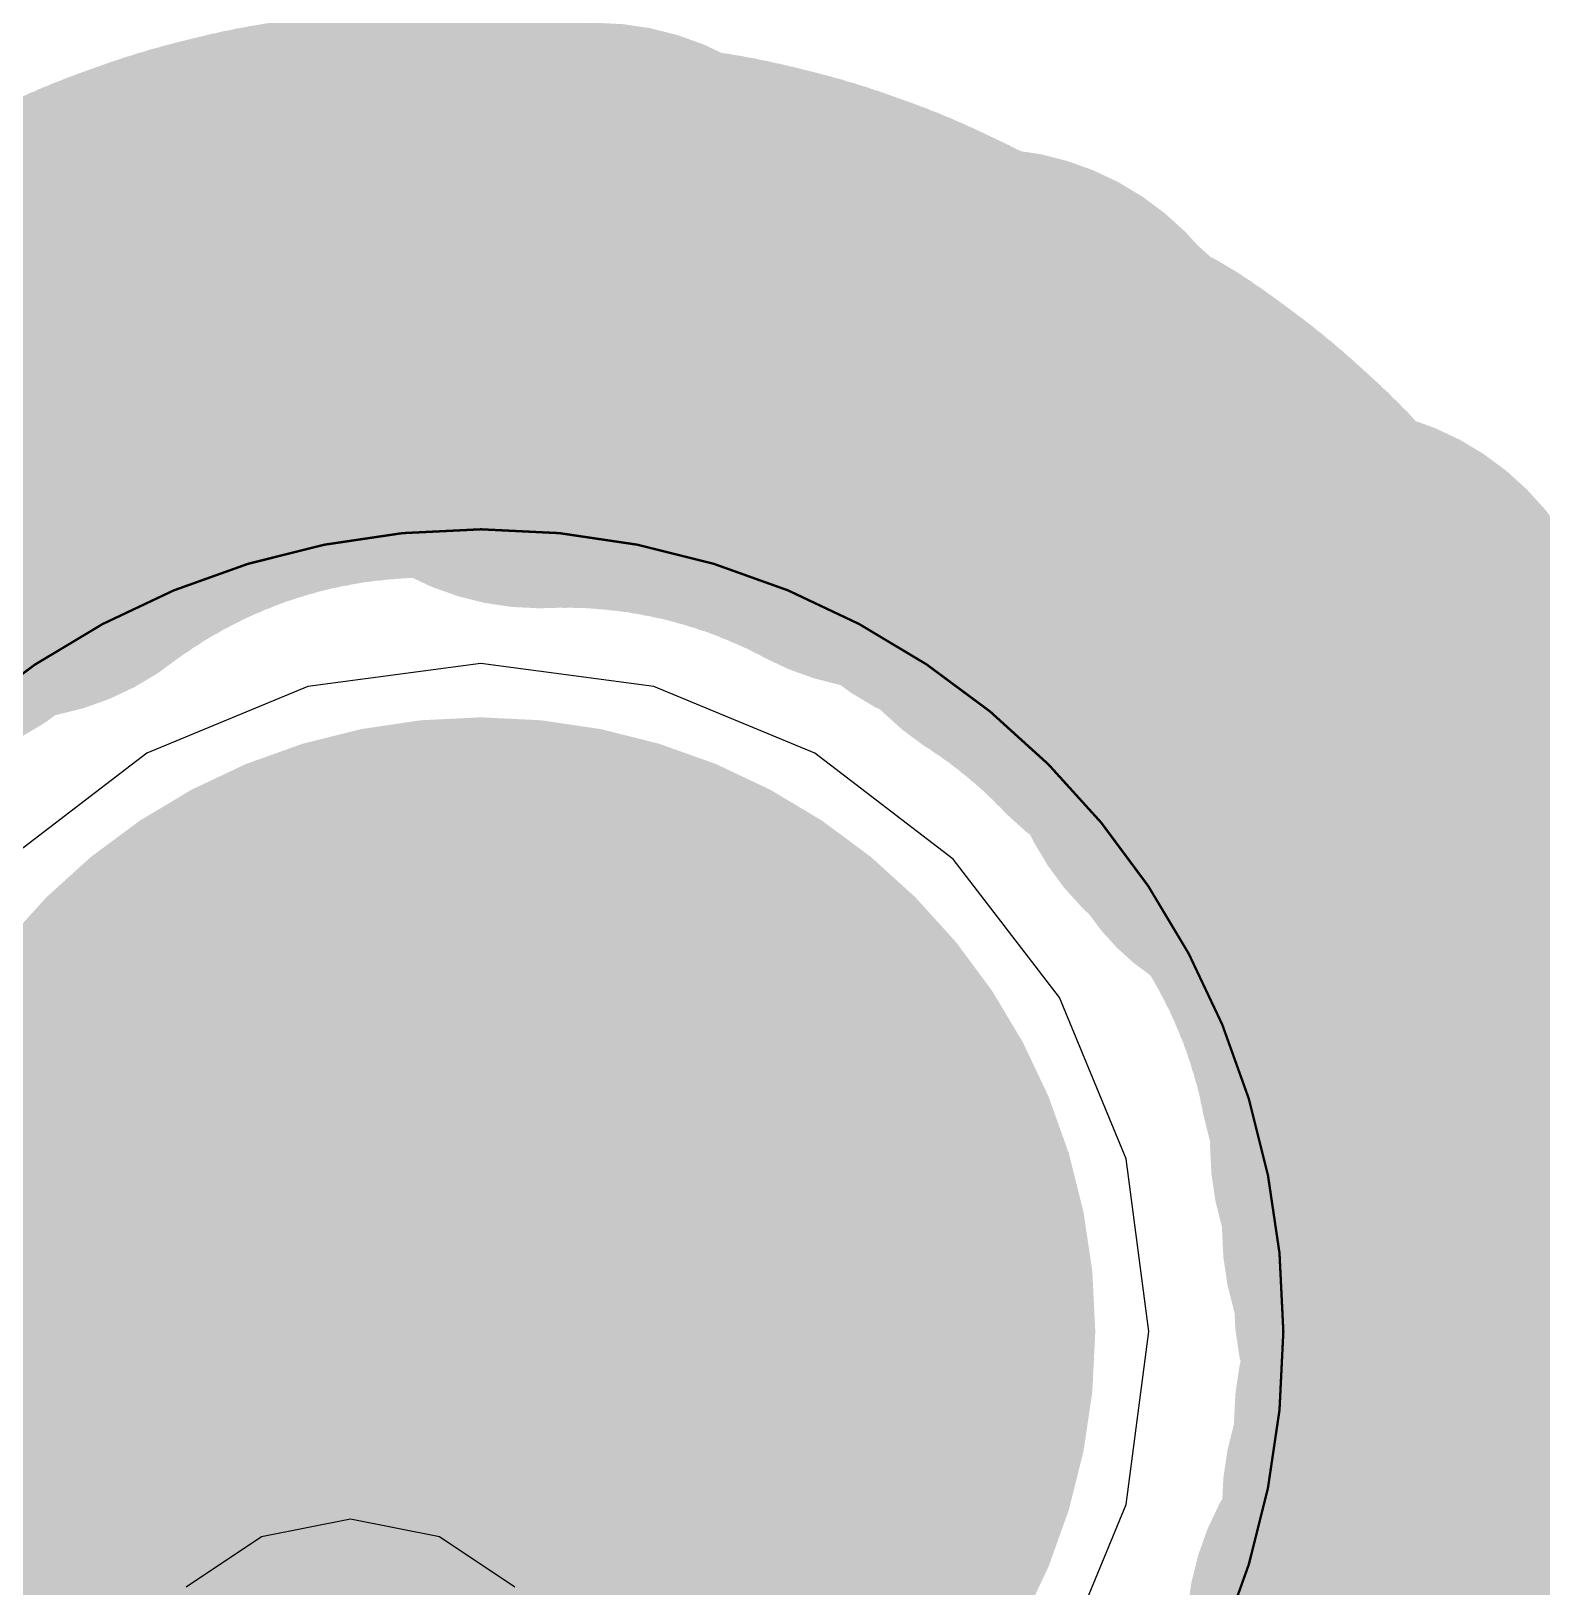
# Model space of a CAD drawing. Extents: x 93.4 to 105.8, y 174.9 to 200.
# Drawn here: x 98.498 to 101.699, y 191.387 to 194.683 of the extents above; entities that cross this region are included whole.
import ezdxf

# ---------------------------------------------------------------- set-up
doc = ezdxf.new("R2010")
doc.units = 0
doc.layers.get('0').update_dxf_attribs({"linetype": 'CONTINUOUS'})
for name, color, linetype in [('BOTTOMLAYER', 5, 'CONTINUOUS'), ('TOPLAYER', 1, 'CONTINUOUS'), ('TOPOVERLAY', 2, 'CONTINUOUS'), ('TOPPASTE', 8, 'CONTINUOUS'), ('TOPSOLDER', 216, 'CONTINUOUS')]:
    doc.layers.add(name, color=color, linetype=linetype)

# ---------------------------------------------------------------- blocks, each defined once
blk = doc.blocks.new('5MM_GUOZHAIPIAN_2')
at = {"layer": 'TOPLAYER'}
for points, const_width in [([(-0.675208, 2.17024, 1), (-0.175209, 2.17024, 1)], 0.499999), ([(-0.649478, 2.175015, 1), (-0.149479, 2.175015, 1)], 0.499999), ([(-0.623646, 2.179333, 1), (-0.123647, 2.179333, 1)], 0.499999), ([(-0.597764, 2.183193, 1), (-0.097765, 2.183193, 1)], 0.499999), ([(-0.571805, 2.186622, 1), (-0.071806, 2.186622, 1)], 0.499999), ([(-0.545795, 2.189594, 1), (-0.045796, 2.189594, 1)], 0.499999), ([(-0.519735, 2.192083, 1), (-0.019736, 2.192083, 1)], 0.499999), ([(-0.493649, 2.194141, 1), (0.00635, 2.194141, 1)], 0.499999), ([(-0.467512, 2.195741, 1), (0.032487, 2.195741, 1)], 0.499999), ([(-0.44135, 2.196884, 1), (0.058649, 2.196884, 1)], 0.499999), ([(-0.415188, 2.19757, 1), (0.084811, 2.19757, 1)], 0.499999), ([(-0.389001, 2.197798, 1), (0.110998, 2.197798, 1)], 0.499999), ([(-0.389001, 2.197798, 1), (0.110998, 2.197798, 1)], 0.499999), ([(-0.362814, 2.19757, 1), (0.137185, 2.19757, 1)], 0.499999), ([(-0.336652, 2.196884, 1), (0.163347, 2.196884, 1)], 0.499999), ([(-0.31049, 2.195741, 1), (0.189509, 2.195741, 1)], 0.499999), ([(-0.284353, 2.194141, 1), (0.215646, 2.194141, 1)], 0.499999), ([(-0.258267, 2.192083, 1), (0.241732, 2.192083, 1)], 0.499999), ([(-0.232207, 2.189569, 1), (0.267792, 2.189569, 1)], 0.499999), ([(-0.206197, 2.186622, 1), (0.293802, 2.186622, 1)], 0.499999), ([(-0.180238, 2.183193, 1), (0.319761, 2.183193, 1)], 0.499999), ([(-0.154356, 2.179333, 1), (0.345643, 2.179333, 1)], 0.499999), ([(-0.128524, 2.175015, 1), (0.371475, 2.175015, 1)], 0.499999), ([(-0.033401, 2.171002, 1), (0.466598, 2.171002, 1)], 0.499999), ([(-0.802462, 2.139683, 1), (-0.302463, 2.139683, 1)], 0.499999), ([(-0.77724, 2.146694, 1), (-0.277241, 2.146694, 1)], 0.499999), ([(-0.751891, 2.153247, 1), (-0.251892, 2.153247, 1)], 0.499999), ([(-0.72644, 2.159343, 1), (-0.226441, 2.159343, 1)], 0.499999), ([(-0.700862, 2.165032, 1), (-0.200863, 2.165032, 1)], 0.499999), ([(-0.90203, 2.107324, 1), (-0.402031, 2.107324, 1)], 0.499999), ([(-0.877367, 2.116087, 1), (-0.377368, 2.116087, 1)], 0.499999), ([(-0.852526, 2.124392, 1), (-0.352527, 2.124392, 1)], 0.499999), ([(-0.827557, 2.132267, 1), (-0.327558, 2.132267, 1)], 0.499999), ([(-0.14925, 2.133384, 1), (0.350749, 2.133384, 1)], 0.499999), ([(-0.123088, 2.13407, 1), (0.376911, 2.13407, 1)], 0.499999), ([(-0.096901, 2.134298, 1), (0.403098, 2.134298, 1)], 0.499999), ([(-0.096901, 2.134298, 1), (0.403098, 2.134298, 1)], 0.499999), ([(-0.070714, 2.13407, 1), (0.429285, 2.13407, 1)], 0.499999), ([(-0.044552, 2.133384, 1), (0.455447, 2.133384, 1)], 0.499999), ([(-0.01839, 2.132241, 1), (0.481609, 2.132241, 1)], 0.499999), ([(0.007747, 2.130641, 1), (0.507746, 2.130641, 1)], 0.499999), ([(0.033833, 2.128583, 1), (0.533832, 2.128583, 1)], 0.499999), ([(0.059893, 2.126069, 1), (0.559892, 2.126069, 1)], 0.499999), ([(0.085903, 2.123123, 1), (0.585902, 2.123123, 1)], 0.499999), ([(0.111862, 2.119693, 1), (0.611861, 2.119693, 1)], 0.499999), ([(0.137744, 2.115833, 1), (0.637743, 2.115833, 1)], 0.499999), ([(0.163576, 2.111515, 1), (0.663575, 2.111515, 1)], 0.499999), ([(0.189306, 2.106739, 1), (0.689305, 2.106739, 1)], 0.499999), ([(-0.975106, 2.078545, 1), (-0.475107, 2.078545, 1)], 0.499999), ([(-0.9509, 2.088578, 1), (-0.450901, 2.088578, 1)], 0.499999), ([(-0.926541, 2.09818, 1), (-0.426542, 2.09818, 1)], 0.499999), ([(0.21496, 2.101507, 1), (0.714959, 2.101507, 1)], 0.499999), ([(0.240538, 2.095843, 1), (0.740537, 2.095843, 1)], 0.499999), ([(0.265989, 2.089747, 1), (0.765988, 2.089747, 1)], 0.499999), ([(0.291338, 2.083194, 1), (0.791337, 2.083194, 1)], 0.499999), ([(0.31656, 2.076183, 1), (0.816559, 2.076183, 1)], 0.499999), ([(-1.046556, 2.045983, 1), (-0.546557, 2.045983, 1)], 0.499999), ([(-1.022934, 2.05726, 1), (-0.522935, 2.05726, 1)], 0.499999), ([(-0.999109, 2.068106, 1), (-0.49911, 2.068106, 1)], 0.499999), ([(0.341655, 2.068766, 1), (0.841654, 2.068766, 1)], 0.499999), ([(0.366624, 2.060893, 1), (0.866623, 2.060893, 1)], 0.499999), ([(0.391439, 2.052587, 1), (0.891438, 2.052587, 1)], 0.499999), ([(0.416128, 2.043824, 1), (0.916127, 2.043824, 1)], 0.499999), ([(-1.116203, 2.009737, 1), (-0.616204, 2.009737, 1)], 0.499999), ([(-1.093216, 2.022208, 1), (-0.593217, 2.022208, 1)], 0.499999), ([(-1.07, 2.034299, 1), (-0.570001, 2.034299, 1)], 0.499999), ([(0.440639, 2.03468, 1), (0.940638, 2.03468, 1)], 0.499999), ([(0.464998, 2.025078, 1), (0.964997, 2.025078, 1)], 0.499999), ([(0.489204, 2.015045, 1), (0.989203, 2.015045, 1)], 0.499999), ([(-1.161567, 1.983549, 1), (-0.661568, 1.983549, 1)], 0.499999), ([(-1.139012, 1.996834, 1), (-0.639013, 1.996834, 1)], 0.499999), ([(0.513207, 2.004606, 1), (1.013206, 2.004606, 1)], 0.499999), ([(0.537032, 1.99376, 1), (1.037031, 1.99376, 1)], 0.499999), ([(0.560654, 1.982483, 1), (1.060653, 1.982483, 1)], 0.499999), ([(-1.227785, 1.94136, 1), (-0.727786, 1.94136, 1)], 0.499999), ([(-1.205967, 1.955813, 1), (-0.705968, 1.955813, 1)], 0.499999), ([(-1.183869, 1.969884, 1), (-0.68387, 1.969884, 1)], 0.499999), ([(0.584073, 1.970799, 1), (1.084072, 1.970799, 1)], 0.499999), ([(0.607314, 1.958708, 1), (1.107313, 1.958708, 1)], 0.499999), ([(-1.318006, 1.913445, 1), (-0.818007, 1.913445, 1)], 0.499999), ([(-1.293825, 1.923478, 1), (-0.793826, 1.923478, 1)], 0.499999), ([(-1.270686, 1.911337, 1), (-0.770687, 1.911337, 1)], 0.499999), ([(-1.269441, 1.93308, 1), (-0.769442, 1.93308, 1)], 0.499999), ([(-1.249375, 1.926526, 1), (-0.749376, 1.926526, 1)], 0.499999), ([(-1.365834, 1.89216, 1), (-0.865835, 1.89216, 1)], 0.499999), ([(-1.342009, 1.903006, 1), (-0.84201, 1.903006, 1)], 0.499999), ([(-1.291717, 1.895742, 1), (-0.791718, 1.895742, 1)], 0.499999), ([(0.792099, 1.904301, 1), (1.292098, 1.904301, 1)], 0.499999), ([(0.842899, 1.853501, 1), (1.342898, 1.853501, 1)], 0.499999), ([(-1.532001, 1.790001, 1), (-1.032002, 1.790001, 1)], 0.499999), ([(0.999465, 1.739913, 1), (1.499464, 1.739913, 1)], 0.499999), ([(1.021283, 1.72546, 1), (1.521282, 1.72546, 1)], 0.499999), ([(1.042873, 1.710626, 1), (1.542872, 1.710626, 1)], 0.499999), ([(1.064184, 1.695412, 1), (1.564183, 1.695412, 1)], 0.499999), ([(1.085215, 1.679842, 1), (1.585214, 1.679842, 1)], 0.499999), ([(1.105992, 1.663916, 1), (1.605991, 1.663916, 1)], 0.499999), ([(1.12649, 1.647609, 1), (1.626489, 1.647609, 1)], 0.499999), ([(0.969099, 1.726501, 1), (1.369098, 1.726501, 1)], 0.399999), ([(1.146683, 1.630972, 1), (1.646682, 1.630972, 1)], 0.499999), ([(1.166597, 1.613954, 1), (1.666596, 1.613954, 1)], 0.499999), ([(1.186205, 1.596606, 1), (1.686204, 1.596606, 1)], 0.499999), ([(1.205509, 1.578927, 1), (1.705508, 1.578927, 1)], 0.499999), ([(1.224483, 1.560919, 1), (1.724482, 1.560919, 1)], 0.499999), ([(1.243152, 1.542555, 1), (1.743151, 1.542555, 1)], 0.499999), ([(1.261516, 1.523886, 1), (1.761515, 1.523886, 1)], 0.499999), ([(1.515999, 1.358201, 1), (2.015998, 1.358201, 1)], 0.499999), ([(1.427099, 1.320101, 1), (1.927098, 1.320101, 1)], 0.499999), ([(1.538732, 1.235367, 1), (2.038731, 1.235367, 1)], 0.499999), ([(1.555013, 1.214895, 1), (2.055012, 1.214895, 1)], 0.499999), ([(1.570965, 1.194117, 1), (2.070964, 1.194117, 1)], 0.499999), ([(1.586535, 1.173086, 1), (2.086534, 1.173086, 1)], 0.499999), ([(1.601724, 1.15175, 1), (2.101723, 1.15175, 1)], 0.499999), ([(1.616558, 1.130186, 1), (2.116557, 1.130186, 1)], 0.499999), ([(1.63101, 1.108342, 1), (2.131009, 1.108342, 1)], 0.499999), ([(1.645082, 1.086269, 1), (2.145081, 1.086269, 1)], 0.499999), ([(1.477099, 1.167701, 1), (1.877098, 1.167701, 1)], 0.399999), ([(1.658747, 1.063968, 1), (2.158746, 1.063968, 1)], 0.499999), ([(1.672031, 1.041413, 1), (2.17203, 1.041413, 1)], 0.499999), ([(1.684934, 1.018603, 1), (2.184933, 1.018603, 1)], 0.499999), ([(1.697406, 0.995616, 1), (2.197405, 0.995616, 1)], 0.499999), ([(1.709496, 0.972375, 1), (2.209495, 0.972375, 1)], 0.499999), ([(1.72118, 0.948957, 1), (2.221179, 0.948957, 1)], 0.499999), ([(1.732458, 0.925335, 1), (2.232457, 0.925335, 1)], 0.499999), ([(1.743304, 0.901509, 1), (2.243303, 0.901509, 1)], 0.499999), ([(1.753743, 0.877506, 1), (2.253742, 0.877506, 1)], 0.499999), ([(1.763776, 0.8533, 1), (2.263775, 0.8533, 1)], 0.499999), ([(1.773377, 0.828942, 1), (2.273376, 0.828942, 1)], 0.499999), ([(1.782547, 0.804431, 1), (2.282546, 0.804431, 1)], 0.499999), ([(1.791284, 0.779767, 1), (2.291283, 0.779767, 1)], 0.499999), ([(1.79959, 0.754926, 1), (2.299589, 0.754926, 1)], 0.499999), ([(1.807464, 0.729958, 1), (2.307463, 0.729958, 1)], 0.499999), ([(-0.6247, -0.000699, 1), (0.575297, -0.000699, 1)], 1.199998), ([(1.814881, 0.704863, 1), (2.31488, 0.704863, 1)], 0.499999), ([(1.821891, 0.67964, 1), (2.32189, 0.67964, 1)], 0.499999), ([(1.828444, 0.654291, 1), (2.328443, 0.654291, 1)], 0.499999), ([(1.834566, 0.62884, 1), (2.334565, 0.62884, 1)], 0.499999), ([(1.84023, 0.603263, 1), (2.340229, 0.603263, 1)], 0.499999), ([(1.845437, 0.577609, 1), (2.345436, 0.577609, 1)], 0.499999), ([(1.871599, 0.393002, 1), (2.371598, 0.393002, 1)], 0.499999), ([(1.896999, 0.215201, 1), (2.396998, 0.215201, 1)], 0.499999), ([(1.946999, 0.215201, 1), (2.346998, 0.215201, 1)], 0.399999), ([(1.922399, 0.062801, 1), (2.422398, 0.062801, 1)], 0.499999), ([(1.922399, -0.191198, 1), (2.422398, -0.191198, 1)], 0.499999), ([(1.896999, -0.368999, 1), (2.396998, -0.368999, 1)], 0.499999), ([(2.023199, -0.470598, 1), (2.423198, -0.470598, 1)], 0.399999), ([(1.820799, -0.648398, 1), (2.320798, -0.648398, 1)], 0.499999), ([(1.781658, -0.864883, 1), (2.281657, -0.864883, 1)], 0.499999), ([(1.719199, -0.902398, 1), (2.219198, -0.902398, 1)], 0.499999)]:
    blk.add_lwpolyline(points, format="xyb", close=True, dxfattribs=dict(at, const_width=const_width))
at = {"layer": 'TOPOVERLAY'}
for points, const_width in [([(2.675293, -0.000699, 1), (-2.724696, -0.000699, 1)], 0.049987), ([(1.675295, -0.000699, 1), (-1.724698, -0.000699, 1)], 0.005004), ([(1.674045, -0.000699, 1), (1.676545, -0.000699, 1)], 0.002502)]:
    blk.add_lwpolyline(points, format="xyb", close=True, dxfattribs=dict(at, const_width=const_width))
at = {"layer": 'TOPPASTE'}
for points, const_width in [([(-0.675208, 2.17024, 1), (-0.175209, 2.17024, 1)], 0.499999), ([(-0.649478, 2.175015, 1), (-0.149479, 2.175015, 1)], 0.499999), ([(-0.623646, 2.179333, 1), (-0.123647, 2.179333, 1)], 0.499999), ([(-0.597764, 2.183193, 1), (-0.097765, 2.183193, 1)], 0.499999), ([(-0.571805, 2.186622, 1), (-0.071806, 2.186622, 1)], 0.499999), ([(-0.545795, 2.189594, 1), (-0.045796, 2.189594, 1)], 0.499999), ([(-0.519735, 2.192083, 1), (-0.019736, 2.192083, 1)], 0.499999), ([(-0.493649, 2.194141, 1), (0.00635, 2.194141, 1)], 0.499999), ([(-0.467512, 2.195741, 1), (0.032487, 2.195741, 1)], 0.499999), ([(-0.44135, 2.196884, 1), (0.058649, 2.196884, 1)], 0.499999), ([(-0.415188, 2.19757, 1), (0.084811, 2.19757, 1)], 0.499999), ([(-0.389001, 2.197798, 1), (0.110998, 2.197798, 1)], 0.499999), ([(-0.389001, 2.197798, 1), (0.110998, 2.197798, 1)], 0.499999), ([(-0.362814, 2.19757, 1), (0.137185, 2.19757, 1)], 0.499999), ([(-0.336652, 2.196884, 1), (0.163347, 2.196884, 1)], 0.499999), ([(-0.31049, 2.195741, 1), (0.189509, 2.195741, 1)], 0.499999), ([(-0.284353, 2.194141, 1), (0.215646, 2.194141, 1)], 0.499999), ([(-0.258267, 2.192083, 1), (0.241732, 2.192083, 1)], 0.499999), ([(-0.232207, 2.189569, 1), (0.267792, 2.189569, 1)], 0.499999), ([(-0.206197, 2.186622, 1), (0.293802, 2.186622, 1)], 0.499999), ([(-0.180238, 2.183193, 1), (0.319761, 2.183193, 1)], 0.499999), ([(-0.154356, 2.179333, 1), (0.345643, 2.179333, 1)], 0.499999), ([(-0.128524, 2.175015, 1), (0.371475, 2.175015, 1)], 0.499999), ([(-0.033401, 2.171002, 1), (0.466598, 2.171002, 1)], 0.499999), ([(-0.802462, 2.139683, 1), (-0.302463, 2.139683, 1)], 0.499999), ([(-0.77724, 2.146694, 1), (-0.277241, 2.146694, 1)], 0.499999), ([(-0.751891, 2.153247, 1), (-0.251892, 2.153247, 1)], 0.499999), ([(-0.72644, 2.159343, 1), (-0.226441, 2.159343, 1)], 0.499999), ([(-0.700862, 2.165032, 1), (-0.200863, 2.165032, 1)], 0.499999), ([(-0.90203, 2.107324, 1), (-0.402031, 2.107324, 1)], 0.499999), ([(-0.877367, 2.116087, 1), (-0.377368, 2.116087, 1)], 0.499999), ([(-0.852526, 2.124392, 1), (-0.352527, 2.124392, 1)], 0.499999), ([(-0.827557, 2.132267, 1), (-0.327558, 2.132267, 1)], 0.499999), ([(-0.14925, 2.133384, 1), (0.350749, 2.133384, 1)], 0.499999), ([(-0.123088, 2.13407, 1), (0.376911, 2.13407, 1)], 0.499999), ([(-0.096901, 2.134298, 1), (0.403098, 2.134298, 1)], 0.499999), ([(-0.096901, 2.134298, 1), (0.403098, 2.134298, 1)], 0.499999), ([(-0.070714, 2.13407, 1), (0.429285, 2.13407, 1)], 0.499999), ([(-0.044552, 2.133384, 1), (0.455447, 2.133384, 1)], 0.499999), ([(-0.01839, 2.132241, 1), (0.481609, 2.132241, 1)], 0.499999), ([(0.007747, 2.130641, 1), (0.507746, 2.130641, 1)], 0.499999), ([(0.033833, 2.128583, 1), (0.533832, 2.128583, 1)], 0.499999), ([(0.059893, 2.126069, 1), (0.559892, 2.126069, 1)], 0.499999), ([(0.085903, 2.123123, 1), (0.585902, 2.123123, 1)], 0.499999), ([(0.111862, 2.119693, 1), (0.611861, 2.119693, 1)], 0.499999), ([(0.137744, 2.115833, 1), (0.637743, 2.115833, 1)], 0.499999), ([(0.163576, 2.111515, 1), (0.663575, 2.111515, 1)], 0.499999), ([(0.189306, 2.106739, 1), (0.689305, 2.106739, 1)], 0.499999), ([(-0.975106, 2.078545, 1), (-0.475107, 2.078545, 1)], 0.499999), ([(-0.9509, 2.088578, 1), (-0.450901, 2.088578, 1)], 0.499999), ([(-0.926541, 2.09818, 1), (-0.426542, 2.09818, 1)], 0.499999), ([(0.21496, 2.101507, 1), (0.714959, 2.101507, 1)], 0.499999), ([(0.240538, 2.095843, 1), (0.740537, 2.095843, 1)], 0.499999), ([(0.265989, 2.089747, 1), (0.765988, 2.089747, 1)], 0.499999), ([(0.291338, 2.083194, 1), (0.791337, 2.083194, 1)], 0.499999), ([(0.31656, 2.076183, 1), (0.816559, 2.076183, 1)], 0.499999), ([(-1.046556, 2.045983, 1), (-0.546557, 2.045983, 1)], 0.499999), ([(-1.022934, 2.05726, 1), (-0.522935, 2.05726, 1)], 0.499999), ([(-0.999109, 2.068106, 1), (-0.49911, 2.068106, 1)], 0.499999), ([(0.341655, 2.068766, 1), (0.841654, 2.068766, 1)], 0.499999), ([(0.366624, 2.060893, 1), (0.866623, 2.060893, 1)], 0.499999), ([(0.391439, 2.052587, 1), (0.891438, 2.052587, 1)], 0.499999), ([(0.416128, 2.043824, 1), (0.916127, 2.043824, 1)], 0.499999), ([(-1.116203, 2.009737, 1), (-0.616204, 2.009737, 1)], 0.499999), ([(-1.093216, 2.022208, 1), (-0.593217, 2.022208, 1)], 0.499999), ([(-1.07, 2.034299, 1), (-0.570001, 2.034299, 1)], 0.499999), ([(0.440639, 2.03468, 1), (0.940638, 2.03468, 1)], 0.499999), ([(0.464998, 2.025078, 1), (0.964997, 2.025078, 1)], 0.499999), ([(0.489204, 2.015045, 1), (0.989203, 2.015045, 1)], 0.499999), ([(-1.161567, 1.983549, 1), (-0.661568, 1.983549, 1)], 0.499999), ([(-1.139012, 1.996834, 1), (-0.639013, 1.996834, 1)], 0.499999), ([(0.513207, 2.004606, 1), (1.013206, 2.004606, 1)], 0.499999), ([(0.537032, 1.99376, 1), (1.037031, 1.99376, 1)], 0.499999), ([(0.560654, 1.982483, 1), (1.060653, 1.982483, 1)], 0.499999), ([(-1.227785, 1.94136, 1), (-0.727786, 1.94136, 1)], 0.499999), ([(-1.205967, 1.955813, 1), (-0.705968, 1.955813, 1)], 0.499999), ([(-1.183869, 1.969884, 1), (-0.68387, 1.969884, 1)], 0.499999), ([(0.584073, 1.970799, 1), (1.084072, 1.970799, 1)], 0.499999), ([(0.607314, 1.958708, 1), (1.107313, 1.958708, 1)], 0.499999), ([(-1.318006, 1.913445, 1), (-0.818007, 1.913445, 1)], 0.499999), ([(-1.293825, 1.923478, 1), (-0.793826, 1.923478, 1)], 0.499999), ([(-1.270686, 1.911337, 1), (-0.770687, 1.911337, 1)], 0.499999), ([(-1.269441, 1.93308, 1), (-0.769442, 1.93308, 1)], 0.499999), ([(-1.249375, 1.926526, 1), (-0.749376, 1.926526, 1)], 0.499999), ([(-1.365834, 1.89216, 1), (-0.865835, 1.89216, 1)], 0.499999), ([(-1.342009, 1.903006, 1), (-0.84201, 1.903006, 1)], 0.499999), ([(-1.291717, 1.895742, 1), (-0.791718, 1.895742, 1)], 0.499999), ([(0.792099, 1.904301, 1), (1.292098, 1.904301, 1)], 0.499999), ([(0.842899, 1.853501, 1), (1.342898, 1.853501, 1)], 0.499999), ([(-1.532001, 1.790001, 1), (-1.032002, 1.790001, 1)], 0.499999), ([(0.999465, 1.739913, 1), (1.499464, 1.739913, 1)], 0.499999), ([(1.021283, 1.72546, 1), (1.521282, 1.72546, 1)], 0.499999), ([(1.042873, 1.710626, 1), (1.542872, 1.710626, 1)], 0.499999), ([(1.064184, 1.695412, 1), (1.564183, 1.695412, 1)], 0.499999), ([(1.085215, 1.679842, 1), (1.585214, 1.679842, 1)], 0.499999), ([(1.105992, 1.663916, 1), (1.605991, 1.663916, 1)], 0.499999), ([(1.12649, 1.647609, 1), (1.626489, 1.647609, 1)], 0.499999), ([(0.969099, 1.726501, 1), (1.369098, 1.726501, 1)], 0.399999), ([(1.146683, 1.630972, 1), (1.646682, 1.630972, 1)], 0.499999), ([(1.166597, 1.613954, 1), (1.666596, 1.613954, 1)], 0.499999), ([(1.186205, 1.596606, 1), (1.686204, 1.596606, 1)], 0.499999), ([(1.205509, 1.578927, 1), (1.705508, 1.578927, 1)], 0.499999), ([(1.224483, 1.560919, 1), (1.724482, 1.560919, 1)], 0.499999), ([(1.243152, 1.542555, 1), (1.743151, 1.542555, 1)], 0.499999), ([(1.261516, 1.523886, 1), (1.761515, 1.523886, 1)], 0.499999), ([(1.515999, 1.358201, 1), (2.015998, 1.358201, 1)], 0.499999), ([(1.427099, 1.320101, 1), (1.927098, 1.320101, 1)], 0.499999), ([(1.538732, 1.235367, 1), (2.038731, 1.235367, 1)], 0.499999), ([(1.555013, 1.214895, 1), (2.055012, 1.214895, 1)], 0.499999), ([(1.570965, 1.194117, 1), (2.070964, 1.194117, 1)], 0.499999), ([(1.586535, 1.173086, 1), (2.086534, 1.173086, 1)], 0.499999), ([(1.601724, 1.15175, 1), (2.101723, 1.15175, 1)], 0.499999), ([(1.616558, 1.130186, 1), (2.116557, 1.130186, 1)], 0.499999), ([(1.63101, 1.108342, 1), (2.131009, 1.108342, 1)], 0.499999), ([(1.645082, 1.086269, 1), (2.145081, 1.086269, 1)], 0.499999), ([(1.477099, 1.167701, 1), (1.877098, 1.167701, 1)], 0.399999), ([(1.658747, 1.063968, 1), (2.158746, 1.063968, 1)], 0.499999), ([(1.672031, 1.041413, 1), (2.17203, 1.041413, 1)], 0.499999), ([(1.684934, 1.018603, 1), (2.184933, 1.018603, 1)], 0.499999), ([(1.697406, 0.995616, 1), (2.197405, 0.995616, 1)], 0.499999), ([(1.709496, 0.972375, 1), (2.209495, 0.972375, 1)], 0.499999), ([(1.72118, 0.948957, 1), (2.221179, 0.948957, 1)], 0.499999), ([(1.732458, 0.925335, 1), (2.232457, 0.925335, 1)], 0.499999), ([(1.743304, 0.901509, 1), (2.243303, 0.901509, 1)], 0.499999), ([(1.753743, 0.877506, 1), (2.253742, 0.877506, 1)], 0.499999), ([(1.763776, 0.8533, 1), (2.263775, 0.8533, 1)], 0.499999), ([(1.773377, 0.828942, 1), (2.273376, 0.828942, 1)], 0.499999), ([(1.782547, 0.804431, 1), (2.282546, 0.804431, 1)], 0.499999), ([(1.791284, 0.779767, 1), (2.291283, 0.779767, 1)], 0.499999), ([(1.79959, 0.754926, 1), (2.299589, 0.754926, 1)], 0.499999), ([(1.807464, 0.729958, 1), (2.307463, 0.729958, 1)], 0.499999), ([(-0.6247, -0.000699, 1), (0.575297, -0.000699, 1)], 1.199998), ([(1.814881, 0.704863, 1), (2.31488, 0.704863, 1)], 0.499999), ([(1.821891, 0.67964, 1), (2.32189, 0.67964, 1)], 0.499999), ([(1.828444, 0.654291, 1), (2.328443, 0.654291, 1)], 0.499999), ([(1.834566, 0.62884, 1), (2.334565, 0.62884, 1)], 0.499999), ([(1.84023, 0.603263, 1), (2.340229, 0.603263, 1)], 0.499999), ([(1.845437, 0.577609, 1), (2.345436, 0.577609, 1)], 0.499999), ([(1.871599, 0.393002, 1), (2.371598, 0.393002, 1)], 0.499999), ([(1.896999, 0.215201, 1), (2.396998, 0.215201, 1)], 0.499999), ([(1.946999, 0.215201, 1), (2.346998, 0.215201, 1)], 0.399999), ([(1.922399, 0.062801, 1), (2.422398, 0.062801, 1)], 0.499999), ([(1.922399, -0.191198, 1), (2.422398, -0.191198, 1)], 0.499999), ([(1.896999, -0.368999, 1), (2.396998, -0.368999, 1)], 0.499999), ([(2.023199, -0.470598, 1), (2.423198, -0.470598, 1)], 0.399999), ([(1.820799, -0.648398, 1), (2.320798, -0.648398, 1)], 0.499999), ([(1.781658, -0.864883, 1), (2.281657, -0.864883, 1)], 0.499999), ([(1.719199, -0.902398, 1), (2.219198, -0.902398, 1)], 0.499999)]:
    blk.add_lwpolyline(points, format="xyb", close=True, dxfattribs=dict(at, const_width=const_width))
at = {"layer": 'TOPSOLDER'}
for points, const_width in [([(-0.726008, 2.17024, 1), (-0.124409, 2.17024, 1)], 0.601599), ([(-0.700278, 2.175015, 1), (-0.098679, 2.175015, 1)], 0.601599), ([(-0.674446, 2.179333, 1), (-0.072847, 2.179333, 1)], 0.601599), ([(-0.648564, 2.183193, 1), (-0.046965, 2.183193, 1)], 0.601599), ([(-0.622605, 2.186622, 1), (-0.021006, 2.186622, 1)], 0.601599), ([(-0.596595, 2.189594, 1), (0.005004, 2.189594, 1)], 0.601599), ([(-0.570535, 2.192083, 1), (0.031064, 2.192083, 1)], 0.601599), ([(-0.544449, 2.194141, 1), (0.05715, 2.194141, 1)], 0.601599), ([(-0.518312, 2.195741, 1), (0.083287, 2.195741, 1)], 0.601599), ([(-0.49215, 2.196884, 1), (0.109449, 2.196884, 1)], 0.601599), ([(-0.465988, 2.19757, 1), (0.135611, 2.19757, 1)], 0.601599), ([(-0.439801, 2.197798, 1), (0.161798, 2.197798, 1)], 0.601599), ([(-0.439801, 2.197798, 1), (0.161798, 2.197798, 1)], 0.601599), ([(-0.413614, 2.19757, 1), (0.187985, 2.19757, 1)], 0.601599), ([(-0.387452, 2.196884, 1), (0.214147, 2.196884, 1)], 0.601599), ([(-0.36129, 2.195741, 1), (0.240309, 2.195741, 1)], 0.601599), ([(-0.335153, 2.194141, 1), (0.266446, 2.194141, 1)], 0.601599), ([(-0.309067, 2.192083, 1), (0.292532, 2.192083, 1)], 0.601599), ([(-0.283007, 2.189569, 1), (0.318592, 2.189569, 1)], 0.601599), ([(-0.256997, 2.186622, 1), (0.344602, 2.186622, 1)], 0.601599), ([(-0.231038, 2.183193, 1), (0.370561, 2.183193, 1)], 0.601599), ([(-0.205156, 2.179333, 1), (0.396443, 2.179333, 1)], 0.601599), ([(-0.179324, 2.175015, 1), (0.422275, 2.175015, 1)], 0.601599), ([(-0.084201, 2.171002, 1), (0.517398, 2.171002, 1)], 0.601599), ([(-0.853262, 2.139683, 1), (-0.251663, 2.139683, 1)], 0.601599), ([(-0.82804, 2.146694, 1), (-0.226441, 2.146694, 1)], 0.601599), ([(-0.802691, 2.153247, 1), (-0.201092, 2.153247, 1)], 0.601599), ([(-0.77724, 2.159343, 1), (-0.175641, 2.159343, 1)], 0.601599), ([(-0.751662, 2.165032, 1), (-0.150063, 2.165032, 1)], 0.601599), ([(-0.95283, 2.107324, 1), (-0.351231, 2.107324, 1)], 0.601599), ([(-0.928167, 2.116087, 1), (-0.326568, 2.116087, 1)], 0.601599), ([(-0.903326, 2.124392, 1), (-0.301727, 2.124392, 1)], 0.601599), ([(-0.878357, 2.132267, 1), (-0.276758, 2.132267, 1)], 0.601599), ([(-0.20005, 2.133384, 1), (0.401549, 2.133384, 1)], 0.601599), ([(-0.173888, 2.13407, 1), (0.427711, 2.13407, 1)], 0.601599), ([(-0.147701, 2.134298, 1), (0.453898, 2.134298, 1)], 0.601599), ([(-0.147701, 2.134298, 1), (0.453898, 2.134298, 1)], 0.601599), ([(-0.121514, 2.13407, 1), (0.480085, 2.13407, 1)], 0.601599), ([(-0.095352, 2.133384, 1), (0.506247, 2.133384, 1)], 0.601599), ([(-0.06919, 2.132241, 1), (0.532409, 2.132241, 1)], 0.601599), ([(-0.043053, 2.130641, 1), (0.558546, 2.130641, 1)], 0.601599), ([(-0.016967, 2.128583, 1), (0.584632, 2.128583, 1)], 0.601599), ([(0.009093, 2.126069, 1), (0.610692, 2.126069, 1)], 0.601599), ([(0.035103, 2.123123, 1), (0.636702, 2.123123, 1)], 0.601599), ([(0.061062, 2.119693, 1), (0.662661, 2.119693, 1)], 0.601599), ([(0.086944, 2.115833, 1), (0.688543, 2.115833, 1)], 0.601599), ([(0.112776, 2.111515, 1), (0.714375, 2.111515, 1)], 0.601599), ([(0.138506, 2.106739, 1), (0.740105, 2.106739, 1)], 0.601599), ([(-1.025906, 2.078545, 1), (-0.424307, 2.078545, 1)], 0.601599), ([(-1.0017, 2.088578, 1), (-0.400101, 2.088578, 1)], 0.601599), ([(-0.977341, 2.09818, 1), (-0.375742, 2.09818, 1)], 0.601599), ([(0.16416, 2.101507, 1), (0.765759, 2.101507, 1)], 0.601599), ([(0.189738, 2.095843, 1), (0.791337, 2.095843, 1)], 0.601599), ([(0.215189, 2.089747, 1), (0.816788, 2.089747, 1)], 0.601599), ([(0.240538, 2.083194, 1), (0.842137, 2.083194, 1)], 0.601599), ([(0.26576, 2.076183, 1), (0.867359, 2.076183, 1)], 0.601599), ([(0.290855, 2.068766, 1), (0.892454, 2.068766, 1)], 0.601599), ([(-1.097356, 2.045983, 1), (-0.495757, 2.045983, 1)], 0.601599), ([(-1.073734, 2.05726, 1), (-0.472135, 2.05726, 1)], 0.601599), ([(-1.049909, 2.068106, 1), (-0.44831, 2.068106, 1)], 0.601599), ([(0.315824, 2.060893, 1), (0.917423, 2.060893, 1)], 0.601599), ([(0.340639, 2.052587, 1), (0.942238, 2.052587, 1)], 0.601599), ([(0.365328, 2.043824, 1), (0.966927, 2.043824, 1)], 0.601599), ([(-1.167003, 2.009737, 1), (-0.565404, 2.009737, 1)], 0.601599), ([(-1.144016, 2.022208, 1), (-0.542417, 2.022208, 1)], 0.601599), ([(-1.1208, 2.034299, 1), (-0.519201, 2.034299, 1)], 0.601599), ([(0.389839, 2.03468, 1), (0.991438, 2.03468, 1)], 0.601599), ([(0.414198, 2.025078, 1), (1.015797, 2.025078, 1)], 0.601599), ([(0.438404, 2.015045, 1), (1.040003, 2.015045, 1)], 0.601599), ([(0.462407, 2.004606, 1), (1.064006, 2.004606, 1)], 0.601599), ([(-1.234669, 1.969884, 1), (-0.63307, 1.969884, 1)], 0.601599), ([(-1.212367, 1.983549, 1), (-0.610768, 1.983549, 1)], 0.601599), ([(-1.189812, 1.996834, 1), (-0.588213, 1.996834, 1)], 0.601599), ([(0.486232, 1.99376, 1), (1.087831, 1.99376, 1)], 0.601599), ([(0.509854, 1.982483, 1), (1.111453, 1.982483, 1)], 0.601599), ([(0.533273, 1.970799, 1), (1.134872, 1.970799, 1)], 0.601599), ([(-1.278585, 1.94136, 1), (-0.676986, 1.94136, 1)], 0.601599), ([(-1.256767, 1.955813, 1), (-0.655168, 1.955813, 1)], 0.601599), ([(0.556514, 1.958708, 1), (1.158113, 1.958708, 1)], 0.601599), ([(-1.368806, 1.913445, 1), (-0.767207, 1.913445, 1)], 0.601599), ([(-1.344625, 1.923478, 1), (-0.743026, 1.923478, 1)], 0.601599), ([(-1.321486, 1.911337, 1), (-0.719887, 1.911337, 1)], 0.601599), ([(-1.320241, 1.93308, 1), (-0.718642, 1.93308, 1)], 0.601599), ([(-1.300175, 1.926526, 1), (-0.698576, 1.926526, 1)], 0.601599), ([(0.741299, 1.904301, 1), (1.342898, 1.904301, 1)], 0.601599), ([(-1.416634, 1.89216, 1), (-0.815035, 1.89216, 1)], 0.601599), ([(-1.392809, 1.903006, 1), (-0.79121, 1.903006, 1)], 0.601599), ([(-1.342517, 1.895742, 1), (-0.740918, 1.895742, 1)], 0.601599), ([(0.792099, 1.853501, 1), (1.393698, 1.853501, 1)], 0.601599), ([(-1.582801, 1.790001, 1), (-0.981202, 1.790001, 1)], 0.601599), ([(0.948665, 1.739913, 1), (1.550264, 1.739913, 1)], 0.601599), ([(0.970483, 1.72546, 1), (1.572082, 1.72546, 1)], 0.601599), ([(0.992073, 1.710626, 1), (1.593672, 1.710626, 1)], 0.601599), ([(1.013384, 1.695412, 1), (1.614983, 1.695412, 1)], 0.601599), ([(1.034415, 1.679842, 1), (1.636014, 1.679842, 1)], 0.601599), ([(1.055192, 1.663916, 1), (1.656791, 1.663916, 1)], 0.601599), ([(1.07569, 1.647609, 1), (1.677289, 1.647609, 1)], 0.601599), ([(0.918299, 1.726501, 1), (1.419898, 1.726501, 1)], 0.501599), ([(1.095883, 1.630972, 1), (1.697482, 1.630972, 1)], 0.601599), ([(1.115797, 1.613954, 1), (1.717396, 1.613954, 1)], 0.601599), ([(-1.820494, 1.575016, 1), (-1.218895, 1.575016, 1)], 0.601599), ([(1.135405, 1.596606, 1), (1.737004, 1.596606, 1)], 0.601599), ([(1.154709, 1.578927, 1), (1.756308, 1.578927, 1)], 0.601599), ([(-1.861185, 1.542072, 1), (-1.259586, 1.542072, 1)], 0.601599), ([(-1.840967, 1.558709, 1), (-1.239368, 1.558709, 1)], 0.601599), ([(1.173683, 1.560919, 1), (1.775282, 1.560919, 1)], 0.601599), ([(1.192352, 1.542555, 1), (1.793951, 1.542555, 1)], 0.601599), ([(1.210716, 1.523886, 1), (1.812315, 1.523886, 1)], 0.601599), ([(1.465199, 1.358201, 1), (2.066798, 1.358201, 1)], 0.601599), ([(1.376299, 1.320101, 1), (1.977898, 1.320101, 1)], 0.601599), ([(1.487932, 1.235367, 1), (2.089531, 1.235367, 1)], 0.601599), ([(1.504213, 1.214895, 1), (2.105812, 1.214895, 1)], 0.601599), ([(1.520165, 1.194117, 1), (2.121764, 1.194117, 1)], 0.601599), ([(1.535735, 1.173086, 1), (2.137334, 1.173086, 1)], 0.601599), ([(1.550924, 1.15175, 1), (2.152523, 1.15175, 1)], 0.601599), ([(1.565758, 1.130186, 1), (2.167357, 1.130186, 1)], 0.601599), ([(1.58021, 1.108342, 1), (2.181809, 1.108342, 1)], 0.601599), ([(1.594282, 1.086269, 1), (2.195881, 1.086269, 1)], 0.601599), ([(1.426299, 1.167701, 1), (1.927898, 1.167701, 1)], 0.501599), ([(1.607947, 1.063968, 1), (2.209546, 1.063968, 1)], 0.601599), ([(1.621231, 1.041413, 1), (2.22283, 1.041413, 1)], 0.601599), ([(1.634134, 1.018603, 1), (2.235733, 1.018603, 1)], 0.601599), ([(1.646606, 0.995616, 1), (2.248205, 0.995616, 1)], 0.601599), ([(1.658696, 0.972375, 1), (2.260295, 0.972375, 1)], 0.601599), ([(1.67038, 0.948957, 1), (2.271979, 0.948957, 1)], 0.601599), ([(1.681658, 0.925335, 1), (2.283257, 0.925335, 1)], 0.601599), ([(1.692504, 0.901509, 1), (2.294103, 0.901509, 1)], 0.601599), ([(1.702943, 0.877506, 1), (2.304542, 0.877506, 1)], 0.601599), ([(1.712976, 0.8533, 1), (2.314575, 0.8533, 1)], 0.601599), ([(1.722577, 0.828942, 1), (2.324176, 0.828942, 1)], 0.601599), ([(1.731747, 0.804431, 1), (2.333346, 0.804431, 1)], 0.601599), ([(1.740484, 0.779767, 1), (2.342083, 0.779767, 1)], 0.601599), ([(1.74879, 0.754926, 1), (2.350389, 0.754926, 1)], 0.601599), ([(1.756664, 0.729958, 1), (2.358263, 0.729958, 1)], 0.601599), ([(-0.6755, -0.000699, 1), (0.626097, -0.000699, 1)], 1.301598), ([(1.764081, 0.704863, 1), (2.36568, 0.704863, 1)], 0.601599), ([(1.771091, 0.67964, 1), (2.37269, 0.67964, 1)], 0.601599), ([(1.777644, 0.654291, 1), (2.379243, 0.654291, 1)], 0.601599), ([(1.783766, 0.62884, 1), (2.385365, 0.62884, 1)], 0.601599), ([(1.78943, 0.603263, 1), (2.391029, 0.603263, 1)], 0.601599), ([(1.794637, 0.577609, 1), (2.396236, 0.577609, 1)], 0.601599), ([(1.820799, 0.393002, 1), (2.422398, 0.393002, 1)], 0.601599), ([(1.846199, 0.215201, 1), (2.447798, 0.215201, 1)], 0.601599), ([(1.896199, 0.215201, 1), (2.397798, 0.215201, 1)], 0.501599), ([(1.871599, 0.062801, 1), (2.473198, 0.062801, 1)], 0.601599), ([(1.871599, -0.191198, 1), (2.473198, -0.191198, 1)], 0.601599), ([(1.846199, -0.368999, 1), (2.447798, -0.368999, 1)], 0.601599), ([(1.972399, -0.470598, 1), (2.473998, -0.470598, 1)], 0.501599), ([(1.769999, -0.648398, 1), (2.371598, -0.648398, 1)], 0.601599), ([(1.730858, -0.864883, 1), (2.332457, -0.864883, 1)], 0.601599), ([(1.668399, -0.902398, 1), (2.269998, -0.902398, 1)], 0.601599), ([(1.592199, -1.080198, 1), (2.193798, -1.080198, 1)], 0.601599)]:
    blk.add_lwpolyline(points, format="xyb", close=True, dxfattribs=dict(at, const_width=const_width))

msp = doc.modelspace()

# ---------------------------------------------------------------- linework, layer by layer
at = {"layer": 'BOTTOMLAYER'}
for p, q in [((99.174577, 191.530587), (98.986276, 191.493132)), ((99.362877, 191.493132), (99.174577, 191.530587)), ((98.986276, 191.493132), (98.826643, 191.386468)), ((99.522511, 191.386468), (99.362877, 191.493132))]:
    msp.add_line(p, q, dxfattribs=at)
at = {"layer": 'TOPLAYER'}
for p, q in [((99.450876, 193.343141), (99.084567, 193.294917)), ((99.817184, 193.294917), (99.450876, 193.343141)), ((99.084567, 193.294917), (98.743221, 193.153525)), ((100.15853, 193.153525), (99.817184, 193.294917)), ((98.743221, 193.153525), (98.450103, 192.928608)), ((100.451648, 192.928608), (100.15853, 193.153525)), ((100.676565, 192.63549), (100.451648, 192.928608)), ((100.817957, 192.294144), (100.676565, 192.63549)), ((100.866181, 191.927836), (100.817957, 192.294144)), ((100.817957, 191.561527), (100.866181, 191.927836)), ((100.676565, 191.220181), (100.817957, 191.561527))]:
    msp.add_line(p, q, dxfattribs=at)

# ---------------------------------------------------------------- block references
msp.add_blockref('5MM_GUOZHAIPIAN_2', (99.475577, 191.928534))

doc.saveas('drawing.dxf')
